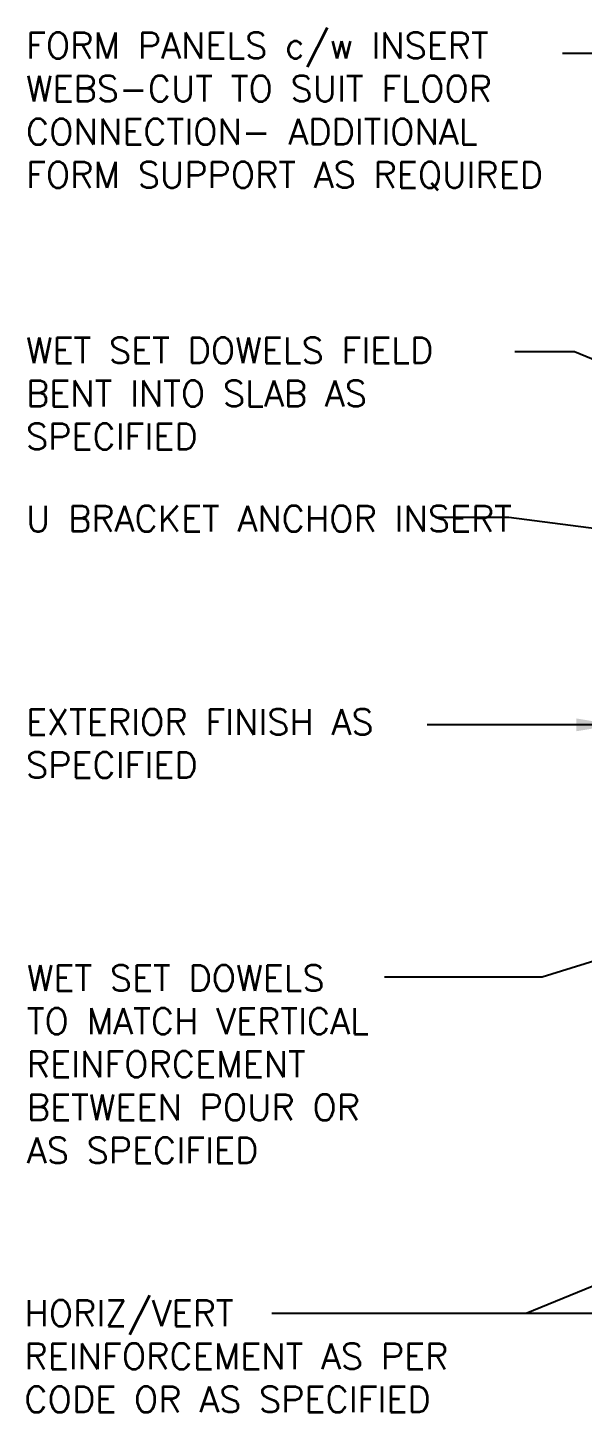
# Model space of a CAD drawing. Header units: inches. Extents: x 55 to 102, y 121.4 to 208.
# Drawn here: x 55.02 to 71.13, y 167.19 to 207.36 of the extents above; entities that cross this region are included whole.
import ezdxf

# ---------------------------------------------------------------- set-up
doc = ezdxf.new("R2010")
doc.units = ezdxf.units.IN
doc.header["$LTSCALE"] = 0.5
doc.header["$MEASUREMENT"] = 0
doc.layers.add('TEXT', color=4, linetype='Continuous')
doc.styles.add('DIM', font='romans.shx', dxfattribs={"width": 0.7})
doc.styles.add('ROMANS', font='romans.shx', dxfattribs={"height": 0.75})
doc.dimstyles.new('ext_12', dxfattribs={"dimscale": 12, "dimtxt": 0.09375, "dimasz": 0.09375, "dimexe": 0.09375, "dimexo": 0.0625, "dimgap": 0.0625, "dimtad": 1, "dimdec": 1, "dimzin": 3, "dimdsep": 46, "dimlunit": 4, "dimtxsty": 'DIM', "dimcen": 0.09, "dimdle": 0.09375, "dimclrt": 4, "dimadec": 0, "dimazin": 0, "dimtfac": 1, "dimtdec": 1, "dimtmove": 2, "dimatfit": 3, "dimfxl": 1, "dimfrac": 2, "dimtolj": 1, "dimtzin": 0, "dimarcsym": 0})

msp = doc.modelspace()

# ---------------------------------------------------------------- texts
at = {"layer": 'TEXT', "char_height": 0.75, "style": 'ROMANS'}
for s, insert, width, attachment_point in [('FORM PANELS c/w INSERT WEBS-CUT TO SUIT FLOOR CONNECTION- ADDITIONAL FORM SUPPORT AS REQUIRED', (54.973, 207.221), 16.66856, 1), ('WET SET DOWELS FIELD BENT INTO SLAB AS SPECIFIED', (54.973, 198.375), 13.68504, 1), ('U BRACKET ANCHOR INSERT', (54.973, 193.492), 13.68504, 1), ('EXTERIOR FINISH AS SPECIFIED', (54.973, 187.594), 13.68504, 1), ('WET SET DOWELS \\PTO MATCH VERTICAL REINFORCEMENT\\PBETWEEN POUR OR AS SPECIFIED', (54.998, 177.288), 12.22718, 4), ('HORIZ/VERT\\PREINFORCEMENT AS PER CODE OR AS SPECIFIED', (54.926, 168.813), 14.832, 4)]:
    msp.add_mtext(s, dxfattribs=dict(at, insert=insert, width=width, attachment_point=attachment_point))

# ---------------------------------------------------------------- leaders
at = {"layer": 'TEXT'}
for points, override in [([(74.307, 205.809), (71.405, 206.618), (70.552, 206.618)], {"dimgap": 0.0625, "dimtad": 0}), ([(77.004, 195.433), (70.903, 197.959), (69.169, 197.959)], {"dimgap": 0.0625, "dimtad": 0}), ([(75.576, 192.29), (68.994, 193.156), (66.913, 193.156)], {"dimgap": 0.0625, "dimtad": 0}), ([(72.083, 187.135), (69, 187.135), (66.627, 187.135)], {"dimgap": 0.0625, "dimtad": 0}), ([(77.086, 182.025), (69.961, 179.813), (65.383, 179.813)], {"dimtad": 0}), ([(78.211, 173.642), (69.496, 170.053)], {"dimgap": 0.0625, "dimtad": 0}), ([(78.75, 170.053), (62.115, 170.053)], {"dimgap": 0.0625, "dimtad": 0})]:
    msp.add_leader(points, dimstyle='ext_12', override=override, dxfattribs=at)

doc.saveas('drawing.dxf')
